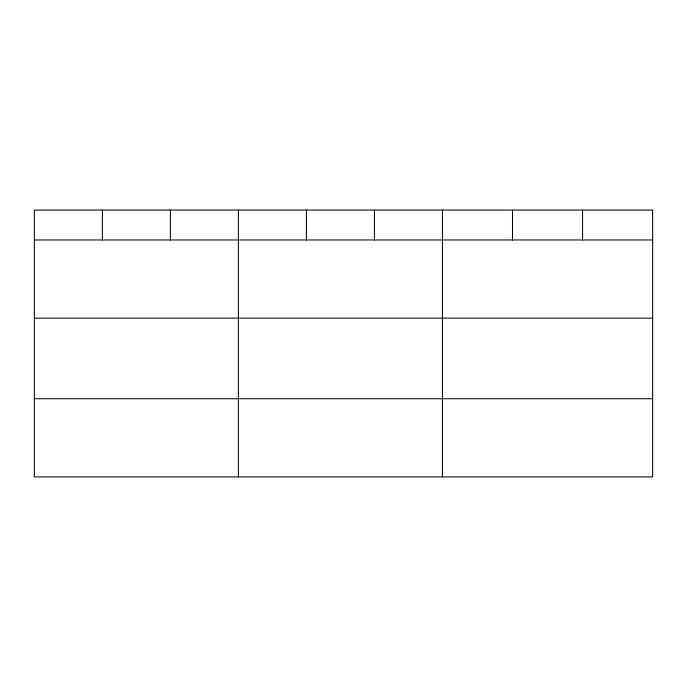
<?xml version="1.0" encoding="UTF-8"?>
<svg xmlns="http://www.w3.org/2000/svg" width="687" height="687" viewBox="0 0 687 687"><rect width="100%" height="100%" fill="white"/><g stroke="black" fill="none" stroke-linecap="round" stroke-linejoin="round"><path stroke-width="1.03" d="M652.65 318.15L652.65 210.085L34.35 210.085L34.35 476.915L652.65 476.915L652.65 318.15L34.35 318.15M34.35 239.961L652.65 239.961M34.35 398.718L652.65 398.718M582.576 210.085L582.576 239.961M512.502 210.085L512.502 239.961M442.428 210.085L442.428 476.915M374.415 210.085L374.415 239.961M306.402 210.085L306.402 239.961M238.389 210.085L238.389 476.915M170.376 210.085L170.376 239.961M102.363 210.085L102.363 239.961"/></g></svg>
